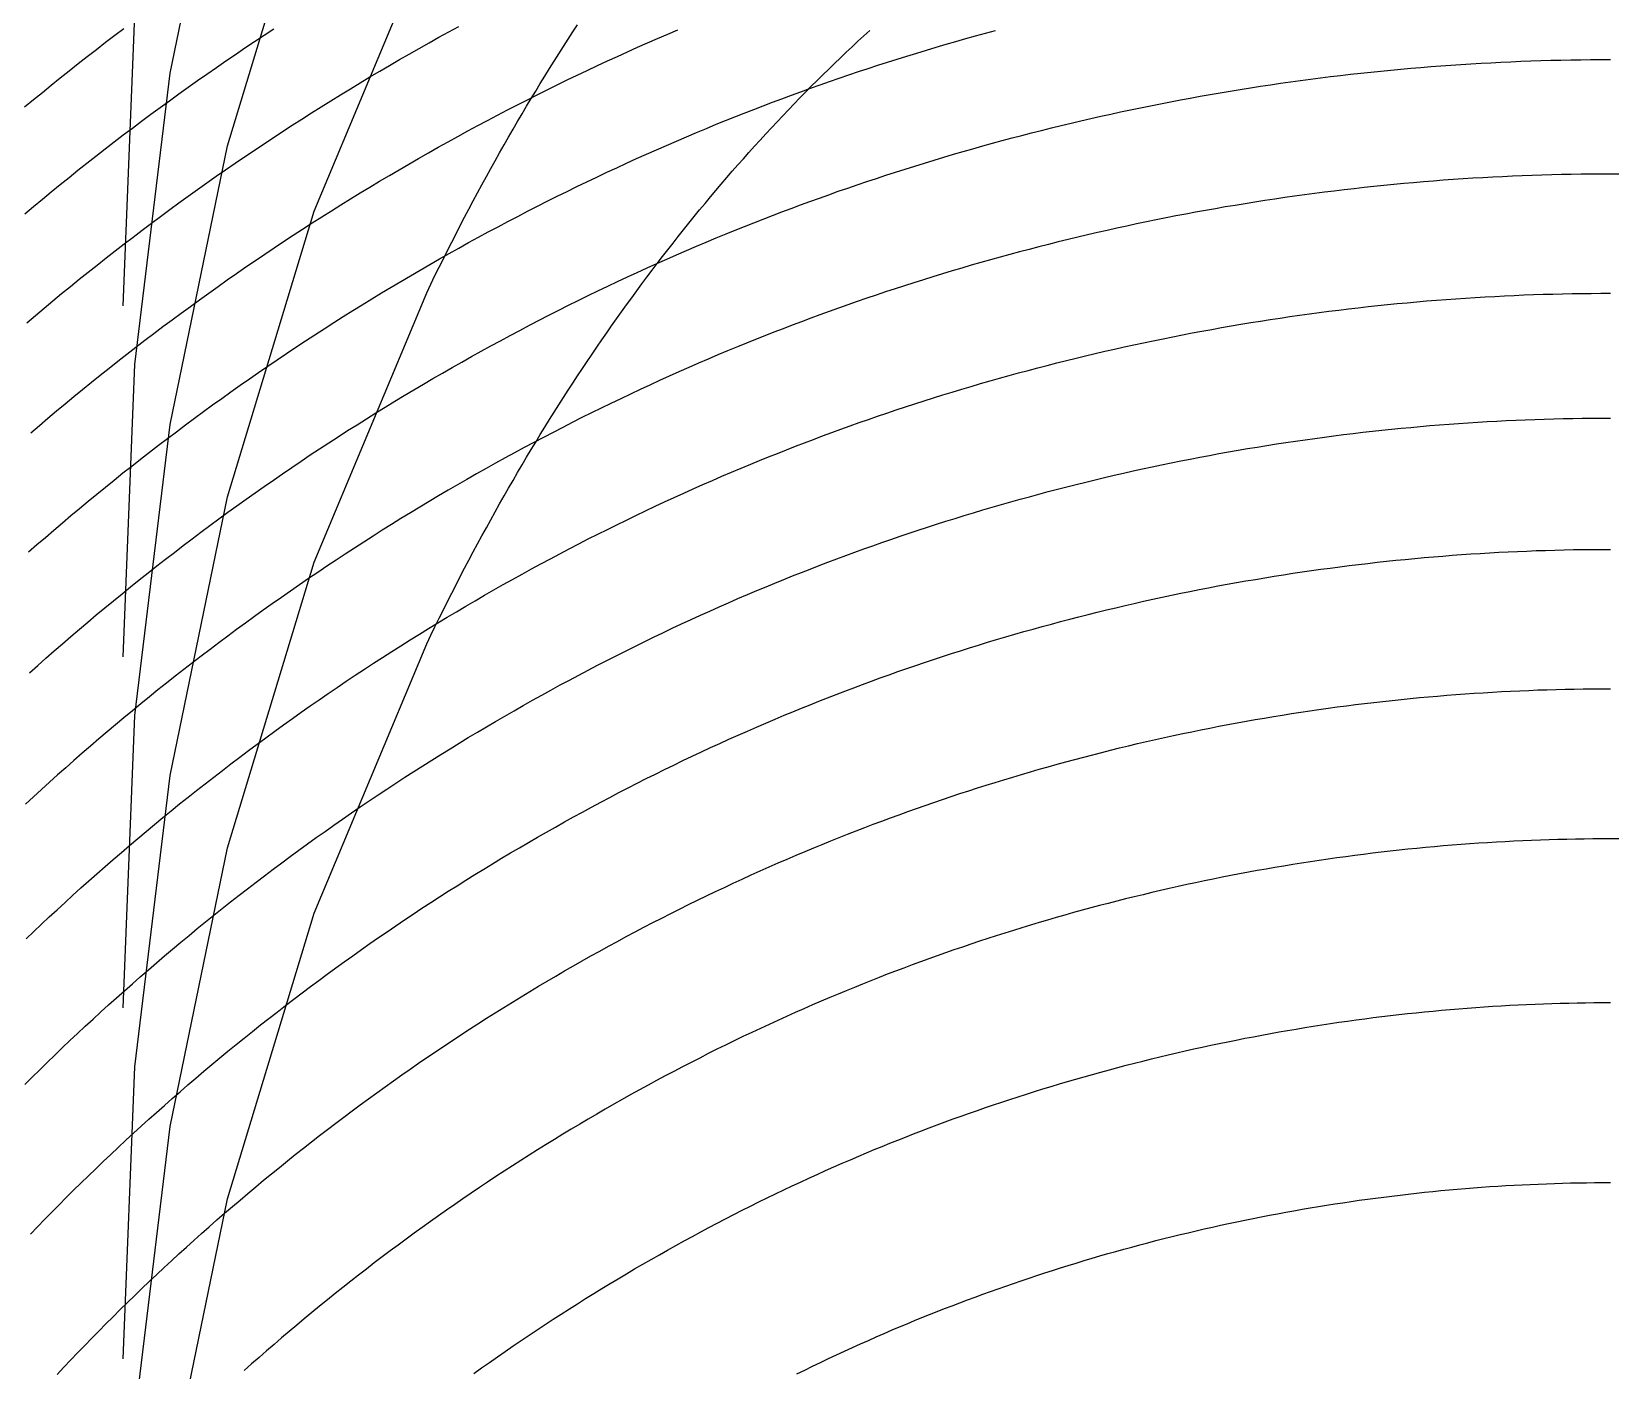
# Model space of a CAD drawing. Extents: x -772 to 772, y -315 to 2086.
# Drawn here: x -477.7 to 0, y 872.5 to 1277.5 of the extents above; entities that cross this region are included whole.
import ezdxf

# ---------------------------------------------------------------- set-up
doc = ezdxf.new("R2010")
doc.units = 0

msp = doc.modelspace()

# ---------------------------------------------------------------- linework, layer by layer
at = {"layer": 'LAY0', "color": 2}
for points in [[(-450, 1088.35), (-446.442, 1176.77), (-435.767, 1264.89), (-418.404, 1349.16)], [(-450, 982.154), (-446.442, 1070.57), (-435.767, 1158.68), (-418.404, 1242.96), (-392.166, 1329.4)], [(-450, 875.954), (-446.442, 964.372), (-435.767, 1052.48), (-418.404, 1136.76), (-392.166, 1223.2), (-358.157, 1304.72)], [(-450, 1194.55), (-446.438, 1282.54)], [(-479.817, 1254.7), (-477.143, 1256.92), (-474.457, 1259.12), (-471.759, 1261.32), (-469.05, 1263.5), (-466.328, 1265.68), (-463.595, 1267.84), (-460.85, 1269.99), (-458.095, 1272.13), (-455.328, 1274.26), (-452.55, 1276.38), (-449.761, 1278.48)], [(-404.437, 1278.2), (-407.351, 1276.3), (-410.257, 1274.38), (-413.154, 1272.44), (-416.043, 1270.49), (-418.923, 1268.53), (-421.795, 1266.56), (-424.657, 1264.57), (-427.51, 1262.57), (-430.353, 1260.56), (-433.187, 1258.53), (-436.011, 1256.5), (-438.826, 1254.45), (-441.63, 1252.38), (-444.424, 1250.31), (-447.207, 1248.22), (-449.98, 1246.13), (-452.742, 1244.02), (-455.493, 1241.9), (-458.233, 1239.76), (-460.962, 1237.62), (-463.68, 1235.46), (-466.386, 1233.3), (-469.08, 1231.12), (-471.763, 1228.93), (-474.433, 1226.74), (-477.092, 1224.53), (-479.738, 1222.31)], [(-479.167, 1189.44), (-476.551, 1191.65), (-473.923, 1193.86), (-471.282, 1196.06), (-468.629, 1198.25), (-465.965, 1200.43), (-463.288, 1202.59), (-460.6, 1204.75), (-457.901, 1206.89), (-455.19, 1209.03), (-452.468, 1211.15), (-449.734, 1213.26), (-446.99, 1215.36), (-444.236, 1217.45), (-441.471, 1219.53), (-438.695, 1221.6), (-435.909, 1223.65), (-433.113, 1225.69), (-430.307, 1227.72), (-427.492, 1229.74), (-424.667, 1231.74), (-421.832, 1233.73), (-418.988, 1235.71), (-416.136, 1237.67), (-413.274, 1239.63), (-410.404, 1241.57), (-407.525, 1243.49), (-404.638, 1245.41), (-401.742, 1247.31), (-398.839, 1249.19), (-395.928, 1251.06), (-393.009, 1252.92), (-390.083, 1254.77), (-387.149, 1256.6), (-384.209, 1258.41), (-381.261, 1260.21), (-378.307, 1262), (-375.346, 1263.77), (-372.379, 1265.53), (-369.406, 1267.28), (-366.427, 1269.01), (-363.442, 1270.72), (-360.452, 1272.42), (-357.456, 1274.1), (-354.454, 1275.77), (-351.448, 1277.43), (-348.437, 1279.07)], [(-478.607, 1120.08), (-476.072, 1122.3), (-473.525, 1124.51), (-470.965, 1126.72), (-468.393, 1128.91), (-465.809, 1131.09), (-463.213, 1133.27), (-460.605, 1135.43), (-457.986, 1137.58), (-455.355, 1139.72), (-452.713, 1141.85), (-450.06, 1143.98), (-447.396, 1146.08), (-444.72, 1148.18), (-442.034, 1150.27), (-439.338, 1152.35), (-436.631, 1154.41), (-433.913, 1156.46), (-431.186, 1158.5), (-428.448, 1160.53), (-425.701, 1162.55), (-422.944, 1164.55), (-420.178, 1166.55), (-417.402, 1168.53), (-414.617, 1170.5), (-411.823, 1172.45), (-409.02, 1174.39), (-406.208, 1176.32), (-403.388, 1178.24), (-400.56, 1180.14), (-397.723, 1182.03), (-394.879, 1183.91), (-392.026, 1185.77), (-389.166, 1187.62), (-386.299, 1189.46), (-383.424, 1191.28), (-380.542, 1193.09), (-377.653, 1194.88), (-374.757, 1196.66), (-371.855, 1198.43), (-368.946, 1200.18), (-366.031, 1201.92), (-363.11, 1203.64), (-360.183, 1205.35), (-357.25, 1207.04), (-354.311, 1208.72), (-351.368, 1210.38), (-348.419, 1212.03), (-345.465, 1213.67), (-342.506, 1215.29), (-339.543, 1216.89), (-336.575, 1218.48), (-333.603, 1220.05), (-330.627, 1221.61), (-327.647, 1223.15), (-324.663, 1224.68), (-321.676, 1226.19), (-318.685, 1227.69), (-315.691, 1229.17), (-312.695, 1230.63), (-309.695, 1232.08), (-306.693, 1233.51), (-303.688, 1234.93), (-300.681, 1236.33), (-297.672, 1237.72), (-294.661, 1239.09), (-291.649, 1240.44), (-288.635, 1241.77), (-285.619, 1243.09), (-282.602, 1244.4), (-279.585, 1245.69), (-276.566, 1246.96), (-273.547, 1248.21), (-270.528, 1249.45), (-267.712, 1250.59), (-264.889, 1251.72), (-262.057, 1252.84), (-259.219, 1253.95), (-256.372, 1255.04), (-253.518, 1256.13), (-250.657, 1257.2), (-247.788, 1258.26), (-244.913, 1259.32), (-242.03, 1260.35), (-239.141, 1261.38), (-236.245, 1262.4), (-233.342, 1263.4), (-230.432, 1264.4), (-227.516, 1265.38), (-224.594, 1266.35), (-221.666, 1267.31), (-218.732, 1268.25), (-215.791, 1269.19), (-212.845, 1270.11), (-209.894, 1271.02), (-206.936, 1271.91), (-203.974, 1272.8), (-201.006, 1273.67), (-198.032, 1274.53), (-195.054, 1275.38), (-192.071, 1276.22), (-189.083, 1277.04), (-186.09, 1277.85)], [(-477.941, 1156.11), (-475.357, 1158.33), (-472.761, 1160.54), (-470.153, 1162.73), (-467.533, 1164.92), (-464.901, 1167.1), (-462.257, 1169.26), (-459.602, 1171.42), (-456.936, 1173.56), (-454.258, 1175.7), (-451.569, 1177.82), (-448.869, 1179.93), (-446.158, 1182.03), (-443.436, 1184.12), (-440.704, 1186.19), (-437.962, 1188.26), (-435.209, 1190.31), (-432.446, 1192.35), (-429.674, 1194.38), (-426.891, 1196.4), (-424.099, 1198.41), (-421.298, 1200.4), (-418.487, 1202.38), (-415.668, 1204.34), (-412.839, 1206.3), (-410.002, 1208.24), (-407.156, 1210.17), (-404.301, 1212.08), (-401.438, 1213.98), (-398.568, 1215.87), (-395.689, 1217.75), (-392.803, 1219.61), (-389.909, 1221.45), (-387.007, 1223.29), (-384.099, 1225.11), (-381.183, 1226.91), (-378.261, 1228.7), (-375.332, 1230.48), (-372.396, 1232.24), (-369.454, 1233.99), (-366.506, 1235.72), (-363.552, 1237.44), (-360.592, 1239.14), (-357.626, 1240.83), (-354.655, 1242.51), (-351.679, 1244.17), (-348.698, 1245.81), (-345.712, 1247.44), (-342.721, 1249.05), (-339.726, 1250.65), (-336.726, 1252.24), (-333.722, 1253.8), (-330.714, 1255.36), (-327.703, 1256.89), (-324.687, 1258.41), (-321.669, 1259.92), (-318.647, 1261.41), (-315.622, 1262.88), (-312.594, 1264.34), (-309.564, 1265.78), (-306.531, 1267.21), (-303.495, 1268.62), (-300.458, 1270.01), (-297.419, 1271.39), (-294.378, 1272.75), (-291.335, 1274.09), (-288.291, 1275.42), (-285.245, 1276.73), (-282.199, 1278.03)], [(-446.442, 858.173), (-435.767, 946.285), (-418.404, 1030.56), (-392.166, 1117), (-358.157, 1198.52), (-356.909, 1201.1), (-355.654, 1203.67), (-354.393, 1206.23), (-353.125, 1208.77), (-351.851, 1211.31), (-350.57, 1213.84), (-349.284, 1216.35), (-347.991, 1218.85), (-346.693, 1221.34), (-345.388, 1223.82), (-344.078, 1226.29), (-342.762, 1228.75), (-341.44, 1231.19), (-340.113, 1233.62), (-338.78, 1236.04), (-337.442, 1238.45), (-336.099, 1240.84), (-334.75, 1243.22), (-333.396, 1245.59), (-332.038, 1247.95), (-330.674, 1250.29), (-329.305, 1252.62), (-327.932, 1254.93), (-326.554, 1257.24), (-325.172, 1259.53), (-323.785, 1261.8), (-322.394, 1264.06), (-320.999, 1266.31), (-319.599, 1268.55), (-318.195, 1270.77), (-316.785, 1272.98), (-315.366, 1275.18), (-313.938, 1277.38), (-312.501, 1279.57)], [(-435.767, 840.084), (-418.404, 924.359), (-392.167, 1010.8), (-358.157, 1092.32), (-356.909, 1094.9), (-355.654, 1097.47), (-354.393, 1100.03), (-353.125, 1102.57), (-351.851, 1105.11), (-350.57, 1107.64), (-349.284, 1110.15), (-347.991, 1112.65), (-346.693, 1115.14), (-345.388, 1117.62), (-344.078, 1120.09), (-342.762, 1122.55), (-341.44, 1124.99), (-340.113, 1127.42), (-338.78, 1129.84), (-337.442, 1132.25), (-336.098, 1134.64), (-334.75, 1137.02), (-333.396, 1139.39), (-332.038, 1141.75), (-330.674, 1144.09), (-329.305, 1146.42), (-327.932, 1148.73), (-326.554, 1151.04), (-325.172, 1153.33), (-323.785, 1155.6), (-322.394, 1157.86), (-320.998, 1160.11), (-319.599, 1162.35), (-318.195, 1164.57), (-316.785, 1166.78), (-315.366, 1168.98), (-313.938, 1171.18), (-312.501, 1173.37), (-311.056, 1175.55), (-309.602, 1177.73), (-308.139, 1179.9), (-306.668, 1182.06), (-305.189, 1184.22), (-303.701, 1186.36), (-302.205, 1188.5), (-300.701, 1190.63), (-299.189, 1192.76), (-297.668, 1194.87), (-296.14, 1196.98), (-294.603, 1199.08), (-293.059, 1201.17), (-291.507, 1203.25), (-289.948, 1205.32), (-288.381, 1207.38), (-286.806, 1209.44), (-285.224, 1211.48), (-283.635, 1213.52), (-282.038, 1215.54), (-280.434, 1217.56), (-278.823, 1219.57), (-277.206, 1221.56), (-275.581, 1223.55), (-273.949, 1225.52), (-272.311, 1227.49), (-270.666, 1229.44), (-269.015, 1231.39), (-267.357, 1233.32), (-265.693, 1235.24), (-264.023, 1237.16), (-262.346, 1239.06), (-260.664, 1240.95), (-258.975, 1242.82), (-257.281, 1244.69), (-255.581, 1246.55), (-253.875, 1248.39), (-252.164, 1250.22), (-250.447, 1252.04), (-248.725, 1253.85), (-246.998, 1255.64), (-245.266, 1257.42), (-243.529, 1259.2), (-241.786, 1260.95), (-240.039, 1262.7), (-238.288, 1264.43), (-236.531, 1266.15), (-234.77, 1267.86), (-233.005, 1269.55), (-231.236, 1271.23), (-229.462, 1272.9), (-227.684, 1274.56), (-225.903, 1276.2), (-224.117, 1277.82)], [(-478.334, 1083.49), (-475.85, 1085.72), (-473.354, 1087.93), (-470.845, 1090.14), (-468.324, 1092.34), (-465.791, 1094.53), (-463.247, 1096.71), (-460.69, 1098.87), (-458.122, 1101.03), (-455.543, 1103.18), (-452.952, 1105.32), (-450.35, 1107.44), (-447.737, 1109.56), (-445.113, 1111.66), (-442.479, 1113.76), (-439.833, 1115.84), (-437.177, 1117.91), (-434.511, 1119.97), (-431.835, 1122.02), (-429.148, 1124.05), (-426.452, 1126.08), (-423.746, 1128.09), (-421.03, 1130.09), (-418.304, 1132.08), (-415.57, 1134.06), (-412.826, 1136.02), (-410.073, 1137.98), (-407.312, 1139.92), (-404.541, 1141.84), (-401.763, 1143.76), (-398.975, 1145.66), (-396.18, 1147.54), (-393.376, 1149.42), (-390.565, 1151.28), (-387.746, 1153.13), (-384.919, 1154.96), (-382.085, 1156.78), (-379.244, 1158.59), (-376.395, 1160.38), (-373.54, 1162.16), (-370.678, 1163.93), (-367.809, 1165.68), (-364.934, 1167.42), (-362.053, 1169.14), (-359.166, 1170.85), (-356.273, 1172.54), (-353.374, 1174.22), (-350.469, 1175.89), (-347.559, 1177.54), (-344.644, 1179.18), (-341.724, 1180.8), (-338.799, 1182.4), (-335.869, 1183.99), (-332.935, 1185.57), (-329.996, 1187.13), (-327.054, 1188.68), (-324.107, 1190.21), (-321.156, 1191.72), (-318.202, 1193.22), (-315.244, 1194.71), (-312.283, 1196.18), (-309.319, 1197.63), (-306.352, 1199.07), (-303.382, 1200.49), (-300.41, 1201.9), (-297.435, 1203.29), (-294.458, 1204.66), (-291.478, 1206.02), (-288.497, 1207.36), (-285.514, 1208.69), (-282.53, 1210), (-279.544, 1211.3), (-276.557, 1212.58), (-273.569, 1213.84), (-270.579, 1215.08), (-267.59, 1216.32), (-264.799, 1217.45), (-262.001, 1218.57), (-259.196, 1219.68), (-256.383, 1220.78), (-253.563, 1221.87), (-250.736, 1222.95), (-247.902, 1224.02), (-245.061, 1225.08), (-242.214, 1226.12), (-239.36, 1227.15), (-236.499, 1228.17), (-233.632, 1229.18), (-230.758, 1230.18), (-227.879, 1231.17), (-224.993, 1232.14), (-222.101, 1233.11), (-219.204, 1234.06), (-216.301, 1235), (-213.392, 1235.92), (-210.477, 1236.84), (-207.557, 1237.74), (-204.632, 1238.63), (-201.702, 1239.51), (-198.766, 1240.38), (-195.826, 1241.23), (-192.881, 1242.07), (-189.931, 1242.9), (-186.977, 1243.72), (-184.018, 1244.53), (-181.054, 1245.32), (-178.087, 1246.1), (-175.115, 1246.87), (-172.14, 1247.62), (-169.16, 1248.36), (-166.177, 1249.09), (-163.19, 1249.81), (-160.2, 1250.51), (-157.206, 1251.2), (-154.209, 1251.88), (-151.209, 1252.55), (-148.206, 1253.2), (-145.2, 1253.84), (-142.192, 1254.47), (-139.18, 1255.08), (-136.167, 1255.68), (-133.15, 1256.27), (-130.132, 1256.84), (-127.111, 1257.4), (-124.089, 1257.95), (-121.064, 1258.49), (-118.038, 1259.01), (-115.011, 1259.52), (-111.981, 1260.01), (-108.951, 1260.5), (-105.919, 1260.97), (-102.886, 1261.42), (-99.8518, 1261.87), (-96.8169, 1262.3), (-93.7814, 1262.71), (-90.7452, 1263.12), (-87.7085, 1263.51), (-84.6715, 1263.88), (-81.6343, 1264.25), (-78.5969, 1264.6), (-75.5596, 1264.93), (-72.5224, 1265.26), (-69.4856, 1265.57), (-66.4491, 1265.86), (-63.4131, 1266.15), (-60.3778, 1266.42), (-57.3433, 1266.68), (-54.3097, 1266.92), (-51.2771, 1267.15), (-48.2457, 1267.37), (-45.2156, 1267.57), (-42.1868, 1267.76), (-39.1596, 1267.94), (-36.134, 1268.1), (-33.1102, 1268.26), (-30.0883, 1268.39), (-27.0684, 1268.52), (-24.0507, 1268.63), (-21.0352, 1268.73), (-18.022, 1268.81), (-15.0114, 1268.88), (-12.0034, 1268.94), (-8.9982, 1268.99), (-5.9958, 1269.02), (-2.9963, 1269.04), (0, 1269.05)], [(2.9522, 1234.39), (0, 1234.4), (-2.9522, 1234.39), (-5.9079, 1234.37), (-8.867, 1234.34), (-11.8293, 1234.29), (-14.7947, 1234.24), (-17.763, 1234.16), (-20.7342, 1234.08), (-23.7081, 1233.98), (-26.6846, 1233.87), (-29.6635, 1233.75), (-32.6448, 1233.61), (-35.6283, 1233.46), (-38.6138, 1233.3), (-41.6013, 1233.12), (-44.5906, 1232.93), (-47.5815, 1232.73), (-50.574, 1232.52), (-53.5679, 1232.29), (-56.5631, 1232.05), (-59.5594, 1231.79), (-62.5567, 1231.52), (-65.5549, 1231.24), (-68.5539, 1230.95), (-71.5534, 1230.64), (-74.5535, 1230.32), (-77.5538, 1229.98), (-80.5544, 1229.63), (-83.555, 1229.27), (-86.5555, 1228.9), (-89.5559, 1228.51), (-92.5559, 1228.11), (-95.5554, 1227.7), (-98.5543, 1227.27), (-101.553, 1226.83), (-104.55, 1226.38), (-107.546, 1225.91), (-110.541, 1225.43), (-113.535, 1224.94), (-116.527, 1224.44), (-119.518, 1223.92), (-122.507, 1223.39), (-125.495, 1222.84), (-128.48, 1222.29), (-131.463, 1221.72), (-134.444, 1221.13), (-137.423, 1220.54), (-140.399, 1219.93), (-143.373, 1219.31), (-146.343, 1218.67), (-149.311, 1218.02), (-152.276, 1217.36), (-155.237, 1216.69), (-158.196, 1216.01), (-161.151, 1215.31), (-164.102, 1214.6), (-167.049, 1213.87), (-169.993, 1213.14), (-172.933, 1212.39), (-175.868, 1211.63), (-178.8, 1210.85), (-181.727, 1210.07), (-184.649, 1209.27), (-187.567, 1208.46), (-190.481, 1207.64), (-193.389, 1206.8), (-196.292, 1205.96), (-199.191, 1205.1), (-202.084, 1204.23), (-204.971, 1203.34), (-207.853, 1202.45), (-210.73, 1201.54), (-213.601, 1200.62), (-216.465, 1199.69), (-219.324, 1198.75), (-222.177, 1197.8), (-225.024, 1196.83), (-227.864, 1195.85), (-230.698, 1194.87), (-233.525, 1193.87), (-236.345, 1192.86), (-239.159, 1191.83), (-241.966, 1190.8), (-244.765, 1189.75), (-247.558, 1188.7), (-250.343, 1187.63), (-253.121, 1186.55), (-255.891, 1185.46), (-258.654, 1184.36), (-261.409, 1183.25), (-264.156, 1182.13), (-267.104, 1180.91), (-270.051, 1179.68), (-272.998, 1178.43), (-275.944, 1177.16), (-278.889, 1175.88), (-281.833, 1174.58), (-284.776, 1173.26), (-287.717, 1171.93), (-290.657, 1170.59), (-293.595, 1169.22), (-296.531, 1167.85), (-299.465, 1166.45), (-302.397, 1165.04), (-305.326, 1163.62), (-308.252, 1162.17), (-311.176, 1160.72), (-314.096, 1159.25), (-317.013, 1157.76), (-319.927, 1156.26), (-322.837, 1154.74), (-325.744, 1153.2), (-328.646, 1151.66), (-331.545, 1150.09), (-334.439, 1148.51), (-337.329, 1146.92), (-340.214, 1145.31), (-343.094, 1143.69), (-345.969, 1142.05), (-348.838, 1140.4), (-351.703, 1138.73), (-354.562, 1137.05), (-357.415, 1135.35), (-360.262, 1133.64), (-363.103, 1131.92), (-365.938, 1130.18), (-368.767, 1128.43), (-371.588, 1126.66), (-374.403, 1124.88), (-377.211, 1123.09), (-380.012, 1121.28), (-382.806, 1119.46), (-385.592, 1117.63), (-388.37, 1115.78), (-391.14, 1113.92), (-393.903, 1112.05), (-396.657, 1110.16), (-399.403, 1108.27), (-402.141, 1106.35), (-404.87, 1104.43), (-407.59, 1102.49), (-410.301, 1100.55), (-413.003, 1098.58), (-415.695, 1096.61), (-418.378, 1094.63), (-421.052, 1092.63), (-423.715, 1090.62), (-426.369, 1088.6), (-429.013, 1086.57), (-431.646, 1084.53), (-434.269, 1082.47), (-436.882, 1080.41), (-439.483, 1078.33), (-442.074, 1076.25), (-444.654, 1074.15), (-447.223, 1072.04), (-449.781, 1069.92), (-452.327, 1067.8), (-454.861, 1065.66), (-457.384, 1063.51), (-459.895, 1061.35), (-462.394, 1059.18), (-464.881, 1057.01), (-467.356, 1054.82), (-469.819, 1052.63), (-472.268, 1050.42), (-474.706, 1048.21), (-477.13, 1045.99), (-479.542, 1043.75)], [(-479.376, 1003.02), (-477.046, 1005.24), (-474.702, 1007.46), (-472.345, 1009.67), (-469.975, 1011.87), (-467.592, 1014.07), (-465.195, 1016.25), (-462.786, 1018.43), (-460.364, 1020.6), (-457.929, 1022.76), (-455.482, 1024.91), (-453.022, 1027.05), (-450.551, 1029.19), (-448.067, 1031.31), (-445.571, 1033.42), (-443.064, 1035.53), (-440.545, 1037.62), (-438.014, 1039.71), (-435.472, 1041.78), (-432.919, 1043.85), (-430.355, 1045.9), (-427.78, 1047.95), (-425.195, 1049.98), (-422.599, 1052), (-419.992, 1054.01), (-417.376, 1056.02), (-414.749, 1058), (-412.112, 1059.98), (-409.466, 1061.95), (-406.81, 1063.9), (-404.145, 1065.84), (-401.471, 1067.78), (-398.788, 1069.69), (-396.096, 1071.6), (-393.395, 1073.49), (-390.685, 1075.38), (-387.968, 1077.25), (-385.242, 1079.1), (-382.509, 1080.95), (-379.767, 1082.78), (-377.018, 1084.59), (-374.262, 1086.4), (-371.498, 1088.19), (-368.728, 1089.97), (-365.95, 1091.73), (-363.166, 1093.48), (-360.376, 1095.22), (-357.579, 1096.94), (-354.776, 1098.65), (-351.967, 1100.34), (-349.153, 1102.02), (-346.333, 1103.69), (-343.508, 1105.34), (-340.678, 1106.98), (-337.842, 1108.6), (-335.002, 1110.21), (-332.158, 1111.8), (-329.309, 1113.38), (-326.456, 1114.95), (-323.599, 1116.5), (-320.738, 1118.03), (-317.874, 1119.55), (-315.006, 1121.05), (-312.135, 1122.54), (-309.261, 1124.01), (-306.385, 1125.47), (-303.505, 1126.91), (-300.624, 1128.34), (-297.74, 1129.75), (-294.854, 1131.14), (-291.966, 1132.52), (-289.077, 1133.89), (-286.186, 1135.23), (-283.294, 1136.57), (-280.401, 1137.88), (-277.507, 1139.18), (-274.613, 1140.47), (-271.718, 1141.73), (-268.822, 1142.98), (-265.927, 1144.22), (-263.031, 1145.44), (-260.136, 1146.64), (-257.444, 1147.75), (-254.742, 1148.84), (-252.033, 1149.92), (-249.315, 1151), (-246.589, 1152.06), (-243.855, 1153.11), (-241.113, 1154.15), (-238.364, 1155.19), (-235.607, 1156.21), (-232.842, 1157.21), (-230.071, 1158.21), (-227.292, 1159.2), (-224.505, 1160.18), (-221.712, 1161.14), (-218.912, 1162.1), (-216.106, 1163.04), (-213.293, 1163.97), (-210.473, 1164.89), (-207.647, 1165.8), (-204.815, 1166.69), (-201.977, 1167.58), (-199.133, 1168.45), (-196.284, 1169.31), (-193.429, 1170.16), (-190.568, 1171), (-187.702, 1171.83), (-184.831, 1172.64), (-181.955, 1173.44), (-179.074, 1174.23), (-176.188, 1175.01), (-173.297, 1175.78), (-170.402, 1176.53), (-167.503, 1177.27), (-164.6, 1178), (-161.692, 1178.72), (-158.781, 1179.42), (-155.866, 1180.11), (-152.948, 1180.79), (-150.026, 1181.46), (-147.101, 1182.11), (-144.172, 1182.75), (-141.241, 1183.38), (-138.307, 1184), (-135.37, 1184.6), (-132.43, 1185.19), (-129.489, 1185.77), (-126.545, 1186.34), (-123.599, 1186.89), (-120.651, 1187.43), (-117.701, 1187.95), (-114.75, 1188.47), (-111.797, 1188.97), (-108.843, 1189.46), (-105.888, 1189.93), (-102.931, 1190.39), (-99.9742, 1190.84), (-97.0163, 1191.28), (-94.058, 1191.7), (-91.0992, 1192.11), (-88.1402, 1192.51), (-85.1811, 1192.89), (-82.222, 1193.26), (-79.2632, 1193.62), (-76.3047, 1193.97), (-73.3468, 1194.3), (-70.3895, 1194.62), (-67.433, 1194.92), (-64.4775, 1195.21), (-61.5231, 1195.49), (-58.57, 1195.76), (-55.6182, 1196.01), (-52.6681, 1196.25), (-49.7197, 1196.48), (-46.7731, 1196.69), (-43.8285, 1196.89), (-40.8861, 1197.08), (-37.946, 1197.25), (-35.0084, 1197.41), (-32.0733, 1197.56), (-29.141, 1197.7), (-26.2116, 1197.82), (-23.2852, 1197.93), (-20.362, 1198.03), (-17.442, 1198.11), (-14.5256, 1198.18), (-11.6127, 1198.24), (-8.7036, 1198.28), (-5.7983, 1198.32), (-2.8971, 1198.33), (0, 1198.34)], [(-479.724, 959.01), (-477.488, 961.236), (-475.239, 963.456), (-472.976, 965.668), (-470.699, 967.873), (-468.41, 970.07), (-466.107, 972.26), (-463.791, 974.442), (-461.462, 976.616), (-459.12, 978.783), (-456.766, 980.941), (-454.399, 983.09), (-452.02, 985.231), (-449.628, 987.364), (-447.225, 989.487), (-444.809, 991.602), (-442.381, 993.708), (-439.942, 995.804), (-437.491, 997.891), (-435.028, 999.968), (-432.555, 1002.04), (-430.07, 1004.09), (-427.574, 1006.14), (-425.067, 1008.18), (-422.549, 1010.21), (-420.021, 1012.22), (-417.482, 1014.23), (-414.934, 1016.22), (-412.375, 1018.21), (-409.806, 1020.18), (-407.227, 1022.14), (-404.639, 1024.09), (-402.041, 1026.03), (-399.434, 1027.96), (-396.818, 1029.88), (-394.192, 1031.78), (-391.558, 1033.68), (-388.916, 1035.56), (-386.265, 1037.43), (-383.605, 1039.28), (-380.938, 1041.12), (-378.262, 1042.96), (-375.579, 1044.77), (-372.888, 1046.58), (-370.19, 1048.37), (-367.484, 1050.15), (-364.772, 1051.92), (-362.052, 1053.67), (-359.326, 1055.41), (-356.594, 1057.14), (-353.855, 1058.85), (-351.11, 1060.55), (-348.358, 1062.24), (-345.602, 1063.91), (-342.839, 1065.56), (-340.071, 1067.21), (-337.298, 1068.84), (-334.52, 1070.45), (-331.737, 1072.05), (-328.949, 1073.64), (-326.157, 1075.21), (-323.36, 1076.77), (-320.56, 1078.31), (-317.755, 1079.84), (-314.947, 1081.35), (-312.135, 1082.85), (-309.32, 1084.33), (-306.501, 1085.8), (-303.68, 1087.25), (-300.855, 1088.69), (-298.029, 1090.11), (-295.199, 1091.52), (-292.368, 1092.91), (-289.534, 1094.29), (-286.699, 1095.65), (-283.862, 1096.99), (-281.023, 1098.32), (-278.183, 1099.64), (-275.342, 1100.94), (-272.5, 1102.22), (-269.658, 1103.48), (-266.815, 1104.74), (-263.971, 1105.97), (-261.127, 1107.19), (-258.283, 1108.39), (-255.439, 1109.58), (-252.792, 1110.67), (-250.137, 1111.75), (-247.474, 1112.82), (-244.803, 1113.88), (-242.124, 1114.93), (-239.437, 1115.97), (-236.743, 1117), (-234.041, 1118.02), (-231.332, 1119.02), (-228.616, 1120.02), (-225.893, 1121.01), (-223.163, 1121.98), (-220.426, 1122.94), (-217.682, 1123.9), (-214.932, 1124.84), (-212.176, 1125.77), (-209.413, 1126.69), (-206.643, 1127.59), (-203.868, 1128.49), (-201.087, 1129.37), (-198.3, 1130.25), (-195.507, 1131.11), (-192.709, 1131.96), (-189.906, 1132.8), (-187.097, 1133.63), (-184.283, 1134.44), (-181.464, 1135.24), (-178.64, 1136.03), (-175.811, 1136.81), (-172.978, 1137.58), (-170.141, 1138.34), (-167.299, 1139.08), (-164.453, 1139.81), (-161.603, 1140.53), (-158.749, 1141.24), (-155.891, 1141.93), (-153.03, 1142.61), (-150.165, 1143.28), (-147.297, 1143.94), (-144.425, 1144.59), (-141.551, 1145.22), (-138.674, 1145.84), (-135.794, 1146.45), (-132.911, 1147.04), (-130.026, 1147.63), (-127.139, 1148.2), (-124.249, 1148.75), (-121.358, 1149.3), (-118.464, 1149.83), (-115.569, 1150.35), (-112.673, 1150.86), (-109.774, 1151.35), (-106.875, 1151.83), (-103.974, 1152.3), (-101.072, 1152.76), (-98.1699, 1153.2), (-95.2667, 1153.63), (-92.3628, 1154.05), (-89.4586, 1154.45), (-86.5541, 1154.84), (-83.6494, 1155.22), (-80.7447, 1155.59), (-77.8402, 1155.94), (-74.936, 1156.28), (-72.0323, 1156.61), (-69.1291, 1156.92), (-66.2267, 1157.22), (-63.3252, 1157.51), (-60.4246, 1157.78), (-57.5253, 1158.05), (-54.6272, 1158.3), (-51.7306, 1158.53), (-48.8356, 1158.76), (-45.9424, 1158.97), (-43.051, 1159.16), (-40.1616, 1159.35), (-37.2744, 1159.52), (-34.3895, 1159.68), (-31.507, 1159.83), (-28.6271, 1159.96), (-25.7499, 1160.08), (-22.8756, 1160.19), (-20.0042, 1160.28), (-17.136, 1160.37), (-14.2711, 1160.44), (-11.4095, 1160.49), (-8.5515, 1160.54), (-5.6972, 1160.57), (-2.8466, 1160.59), (0, 1160.59)], [(-478.06, 913.73), (-475.915, 915.957), (-473.756, 918.178), (-471.585, 920.391), (-469.4, 922.597), (-467.203, 924.796), (-464.993, 926.987), (-462.77, 929.171), (-460.535, 931.347), (-458.287, 933.516), (-456.027, 935.676), (-453.755, 937.828), (-451.471, 939.972), (-449.175, 942.108), (-446.867, 944.235), (-444.547, 946.353), (-442.215, 948.463), (-439.872, 950.563), (-437.518, 952.655), (-435.152, 954.737), (-432.775, 956.81), (-430.387, 958.873), (-427.988, 960.927), (-425.579, 962.971), (-423.158, 965.005), (-420.728, 967.029), (-418.286, 969.043), (-415.835, 971.047), (-413.373, 973.04), (-410.901, 975.023), (-408.42, 976.995), (-405.928, 978.956), (-403.428, 980.906), (-400.917, 982.845), (-398.397, 984.773), (-395.869, 986.69), (-393.331, 988.596), (-390.784, 990.49), (-388.228, 992.372), (-385.664, 994.242), (-383.092, 996.101), (-380.511, 997.947), (-377.922, 999.782), (-375.325, 1001.6), (-372.72, 1003.41), (-370.107, 1005.21), (-367.487, 1007), (-364.86, 1008.77), (-362.225, 1010.53), (-359.583, 1012.28), (-356.934, 1014.01), (-354.279, 1015.73), (-351.617, 1017.44), (-348.948, 1019.13), (-346.274, 1020.82), (-343.593, 1022.48), (-340.906, 1024.14), (-338.213, 1025.78), (-335.515, 1027.41), (-332.811, 1029.02), (-330.102, 1030.62), (-327.388, 1032.2), (-324.669, 1033.78), (-321.945, 1035.33), (-319.216, 1036.88), (-316.483, 1038.41), (-313.745, 1039.92), (-311.004, 1041.42), (-308.258, 1042.91), (-305.509, 1044.38), (-302.756, 1045.84), (-299.999, 1047.28), (-297.239, 1048.71), (-294.476, 1050.12), (-291.71, 1051.52), (-288.941, 1052.9), (-286.169, 1054.27), (-283.395, 1055.63), (-280.619, 1056.96), (-277.84, 1058.29), (-275.06, 1059.6), (-272.277, 1060.89), (-269.493, 1062.17), (-266.708, 1063.43), (-263.921, 1064.68), (-261.133, 1065.91), (-258.344, 1067.13), (-255.554, 1068.33), (-252.763, 1069.52), (-249.972, 1070.69), (-247.368, 1071.76), (-244.757, 1072.83), (-242.139, 1073.89), (-239.513, 1074.94), (-236.881, 1075.97), (-234.242, 1077), (-231.597, 1078.01), (-228.945, 1079.02), (-226.286, 1080.01), (-223.622, 1080.99), (-220.95, 1081.97), (-218.273, 1082.93), (-215.59, 1083.88), (-212.901, 1084.82), (-210.206, 1085.74), (-207.505, 1086.66), (-204.799, 1087.56), (-202.087, 1088.46), (-199.37, 1089.34), (-196.648, 1090.21), (-193.92, 1091.07), (-191.187, 1091.92), (-188.45, 1092.76), (-185.707, 1093.58), (-182.96, 1094.39), (-180.209, 1095.2), (-177.452, 1095.98), (-174.692, 1096.76), (-171.927, 1097.53), (-169.158, 1098.28), (-166.385, 1099.03), (-163.608, 1099.76), (-160.828, 1100.47), (-158.044, 1101.18), (-155.256, 1101.88), (-152.464, 1102.56), (-149.67, 1103.23), (-146.872, 1103.89), (-144.071, 1104.53), (-141.267, 1105.17), (-138.461, 1105.79), (-135.652, 1106.4), (-132.84, 1106.99), (-130.025, 1107.58), (-127.208, 1108.15), (-124.39, 1108.71), (-121.568, 1109.26), (-118.745, 1109.79), (-115.92, 1110.31), (-113.094, 1110.82), (-110.266, 1111.32), (-107.436, 1111.8), (-104.605, 1112.28), (-101.772, 1112.74), (-98.9387, 1113.18), (-96.1042, 1113.62), (-93.2688, 1114.04), (-90.4326, 1114.45), (-87.5958, 1114.85), (-84.7585, 1115.23), (-81.9208, 1115.6), (-79.0828, 1115.96), (-76.2447, 1116.31), (-73.4065, 1116.64), (-70.5684, 1116.96), (-67.7306, 1117.27), (-64.8931, 1117.57), (-62.056, 1117.85), (-59.2195, 1118.12), (-56.3838, 1118.38), (-53.5488, 1118.62), (-50.7148, 1118.85), (-47.8819, 1119.07), (-45.0502, 1119.28), (-42.2197, 1119.47), (-39.3907, 1119.66), (-36.5632, 1119.82), (-33.7374, 1119.98), (-30.9134, 1120.12), (-28.0912, 1120.26), (-25.2711, 1120.37), (-22.4531, 1120.48), (-19.6374, 1120.57), (-16.824, 1120.66), (-14.0131, 1120.72), (-11.2049, 1120.78), (-8.3993, 1120.82), (-5.5965, 1120.85), (-2.7967, 1120.87), (0, 1120.88)], [(-470.019, 871.28), (-467.947, 873.483), (-465.859, 875.682), (-463.758, 877.875), (-461.645, 880.06), (-459.52, 882.238), (-457.383, 884.409), (-455.234, 886.571), (-453.073, 888.726), (-450.9, 890.873), (-448.716, 893.012), (-446.52, 895.143), (-444.313, 897.265), (-442.094, 899.379), (-439.864, 901.485), (-437.623, 903.582), (-435.37, 905.67), (-433.107, 907.749), (-430.833, 909.819), (-428.548, 911.88), (-426.252, 913.931), (-423.945, 915.974), (-421.629, 918.006), (-419.301, 920.029), (-416.964, 922.043), (-414.616, 924.046), (-412.259, 926.039), (-409.891, 928.023), (-407.514, 929.996), (-405.126, 931.959), (-402.73, 933.911), (-400.324, 935.853), (-397.908, 937.784), (-395.483, 939.704), (-393.05, 941.613), (-390.607, 943.512), (-388.155, 945.399), (-385.695, 947.275), (-383.226, 949.14), (-380.748, 950.993), (-378.262, 952.835), (-375.768, 954.665), (-373.266, 956.484), (-370.756, 958.29), (-368.238, 960.085), (-365.712, 961.868), (-363.179, 963.638), (-360.638, 965.397), (-358.09, 967.143), (-355.535, 968.877), (-352.972, 970.598), (-350.403, 972.307), (-347.827, 974.003), (-345.245, 975.686), (-342.655, 977.356), (-340.06, 979.014), (-337.458, 980.659), (-334.851, 982.29), (-332.237, 983.909), (-329.618, 985.514), (-326.992, 987.106), (-324.362, 988.684), (-321.726, 990.249), (-319.085, 991.801), (-316.438, 993.339), (-313.787, 994.863), (-311.131, 996.374), (-308.471, 997.871), (-305.805, 999.354), (-303.136, 1000.82), (-300.462, 1002.28), (-297.784, 1003.72), (-295.103, 1005.15), (-292.417, 1006.56), (-289.728, 1007.96), (-287.035, 1009.34), (-284.339, 1010.71), (-281.64, 1012.07), (-278.938, 1013.41), (-276.233, 1014.74), (-273.525, 1016.05), (-270.814, 1017.35), (-268.101, 1018.63), (-265.386, 1019.9), (-262.669, 1021.15), (-259.949, 1022.39), (-257.228, 1023.62), (-254.505, 1024.83), (-251.78, 1026.02), (-249.054, 1027.2), (-246.326, 1028.37), (-243.597, 1029.52), (-241.048, 1030.58), (-238.492, 1031.63), (-235.93, 1032.67), (-233.362, 1033.7), (-230.788, 1034.72), (-228.208, 1035.73), (-225.623, 1036.73), (-223.031, 1037.71), (-220.434, 1038.69), (-217.831, 1039.66), (-215.223, 1040.61), (-212.61, 1041.55), (-209.991, 1042.49), (-207.367, 1043.41), (-204.737, 1044.32), (-202.103, 1045.22), (-199.464, 1046.11), (-196.82, 1046.98), (-194.171, 1047.85), (-191.518, 1048.7), (-188.86, 1049.54), (-186.197, 1050.38), (-183.531, 1051.2), (-180.859, 1052), (-178.184, 1052.8), (-175.505, 1053.59), (-172.821, 1054.36), (-170.134, 1055.12), (-167.443, 1055.87), (-164.748, 1056.61), (-162.049, 1057.34), (-159.347, 1058.05), (-156.642, 1058.76), (-153.933, 1059.45), (-151.221, 1060.13), (-148.506, 1060.8), (-145.787, 1061.45), (-143.066, 1062.1), (-140.342, 1062.73), (-137.615, 1063.35), (-134.886, 1063.96), (-132.154, 1064.55), (-129.42, 1065.13), (-126.683, 1065.71), (-123.944, 1066.27), (-121.203, 1066.81), (-118.459, 1067.35), (-115.714, 1067.87), (-112.967, 1068.38), (-110.219, 1068.88), (-107.468, 1069.37), (-104.716, 1069.84), (-101.963, 1070.3), (-99.2084, 1070.75), (-96.4525, 1071.19), (-93.6954, 1071.61), (-90.9374, 1072.03), (-88.1783, 1072.43), (-85.4185, 1072.82), (-82.6579, 1073.19), (-79.8967, 1073.55), (-77.135, 1073.91), (-74.3728, 1074.24), (-71.6103, 1074.57), (-68.8476, 1074.88), (-66.0848, 1075.19), (-63.322, 1075.47), (-60.5592, 1075.75), (-57.7966, 1076.02), (-55.0343, 1076.27), (-52.2723, 1076.51), (-49.5109, 1076.73), (-46.75, 1076.95), (-43.9898, 1077.15), (-41.2304, 1077.34), (-38.4719, 1077.52), (-35.7143, 1077.68), (-32.9578, 1077.84), (-30.2025, 1077.98), (-27.4485, 1078.11), (-24.6959, 1078.22), (-21.9447, 1078.33), (-19.1951, 1078.42), (-16.4471, 1078.5), (-13.701, 1078.57), (-10.9567, 1078.62), (-8.2143, 1078.66), (-5.474, 1078.69), (-2.7359, 1078.71), (0, 1078.72)], [(2.6392, 1033.29), (0, 1033.3), (-2.6392, 1033.29), (-5.2814, 1033.27), (-7.9267, 1033.24), (-10.5749, 1033.2), (-13.2258, 1033.15), (-15.8793, 1033.08), (-18.5355, 1033.01), (-21.194, 1032.92), (-23.8548, 1032.82), (-26.5179, 1032.7), (-29.183, 1032.58), (-31.8501, 1032.44), (-34.5191, 1032.29), (-37.1897, 1032.13), (-39.862, 1031.95), (-42.5358, 1031.77), (-45.2109, 1031.57), (-47.8874, 1031.36), (-50.5649, 1031.14), (-53.2435, 1030.9), (-55.923, 1030.66), (-58.6032, 1030.4), (-61.2841, 1030.13), (-63.9656, 1029.85), (-66.6475, 1029.55), (-69.3297, 1029.24), (-72.012, 1028.92), (-74.6944, 1028.59), (-77.3768, 1028.25), (-80.059, 1027.89), (-82.7409, 1027.53), (-85.4223, 1027.15), (-88.1032, 1026.76), (-90.7834, 1026.35), (-93.4629, 1025.94), (-96.1414, 1025.51), (-98.8189, 1025.07), (-101.495, 1024.62), (-104.17, 1024.15), (-106.844, 1023.68), (-109.516, 1023.19), (-112.187, 1022.69), (-114.855, 1022.18), (-117.522, 1021.66), (-120.187, 1021.12), (-122.85, 1020.57), (-125.511, 1020.01), (-128.169, 1019.44), (-130.824, 1018.86), (-133.477, 1018.27), (-136.128, 1017.66), (-138.775, 1017.04), (-141.42, 1016.41), (-144.061, 1015.77), (-146.7, 1015.12), (-149.335, 1014.46), (-151.966, 1013.78), (-154.594, 1013.09), (-157.219, 1012.4), (-159.839, 1011.69), (-162.456, 1010.97), (-165.068, 1010.23), (-167.677, 1009.49), (-170.281, 1008.73), (-172.881, 1007.97), (-175.477, 1007.19), (-178.068, 1006.4), (-180.654, 1005.6), (-183.235, 1004.79), (-185.812, 1003.97), (-188.383, 1003.14), (-190.949, 1002.3), (-193.51, 1001.44), (-196.066, 1000.58), (-198.616, 999.701), (-201.161, 998.815), (-203.7, 997.918), (-206.233, 997.011), (-208.761, 996.093), (-211.282, 995.165), (-213.797, 994.226), (-216.306, 993.277), (-218.809, 992.318), (-221.306, 991.349), (-223.795, 990.369), (-226.279, 989.38), (-228.755, 988.38), (-231.225, 987.371), (-233.688, 986.351), (-236.144, 985.322), (-238.779, 984.204), (-241.414, 983.07), (-244.048, 981.922), (-246.682, 980.759), (-249.314, 979.581), (-251.946, 978.389), (-254.577, 977.182), (-257.206, 975.96), (-259.834, 974.724), (-262.461, 973.473), (-265.086, 972.208), (-267.708, 970.928), (-270.329, 969.634), (-272.948, 968.325), (-275.564, 967.002), (-278.177, 965.665), (-280.788, 964.314), (-283.396, 962.948), (-286.001, 961.569), (-288.602, 960.175), (-291.201, 958.768), (-293.795, 957.346), (-296.386, 955.911), (-298.974, 954.462), (-301.557, 952.999), (-304.136, 951.523), (-306.71, 950.033), (-309.281, 948.53), (-311.846, 947.013), (-314.407, 945.483), (-316.963, 943.939), (-319.513, 942.383), (-322.058, 940.813), (-324.598, 939.231), (-327.132, 937.635), (-329.661, 936.027), (-332.183, 934.406), (-334.7, 932.773), (-337.21, 931.127), (-339.714, 929.468), (-342.211, 927.797), (-344.702, 926.114), (-347.185, 924.419), (-349.662, 922.711), (-352.132, 920.992), (-354.594, 919.261), (-357.049, 917.518), (-359.496, 915.764), (-361.936, 913.998), (-364.367, 912.22), (-366.791, 910.431), (-369.206, 908.631), (-371.613, 906.82), (-374.012, 904.999), (-376.402, 903.166), (-378.783, 901.322), (-381.155, 899.468), (-383.518, 897.603), (-385.873, 895.728), (-388.217, 893.843), (-390.553, 891.948), (-392.879, 890.043), (-395.195, 888.127), (-397.501, 886.202), (-399.798, 884.268), (-402.084, 882.324), (-404.36, 880.37), (-406.626, 878.408), (-408.881, 876.436), (-411.126, 874.455), (-413.36, 872.465)], [(-343.934, 871.533), (-341.558, 873.229), (-339.175, 874.914), (-336.784, 876.588), (-334.387, 878.25), (-331.983, 879.9), (-329.572, 881.539), (-327.155, 883.165), (-324.732, 884.78), (-322.303, 886.382), (-319.868, 887.973), (-317.427, 889.55), (-314.981, 891.116), (-312.53, 892.668), (-310.073, 894.208), (-307.612, 895.735), (-305.146, 897.25), (-302.676, 898.751), (-300.201, 900.239), (-297.723, 901.714), (-295.24, 903.175), (-292.754, 904.623), (-290.264, 906.058), (-287.771, 907.479), (-285.274, 908.886), (-282.775, 910.28), (-280.273, 911.66), (-277.769, 913.025), (-275.262, 914.377), (-272.753, 915.715), (-270.242, 917.039), (-267.729, 918.348), (-265.215, 919.643), (-262.699, 920.924), (-260.182, 922.19), (-257.664, 923.442), (-255.145, 924.68), (-252.626, 925.903), (-250.106, 927.111), (-247.586, 928.304), (-245.066, 929.483), (-242.546, 930.647), (-240.026, 931.796), (-237.507, 932.93), (-234.988, 934.05), (-232.471, 935.154), (-229.954, 936.243), (-227.439, 937.318), (-225.099, 938.304), (-222.75, 939.282), (-220.394, 940.251), (-218.029, 941.21), (-215.657, 942.161), (-213.277, 943.103), (-210.889, 944.035), (-208.493, 944.958), (-206.09, 945.871), (-203.68, 946.775), (-201.262, 947.669), (-198.837, 948.554), (-196.406, 949.429), (-193.967, 950.295), (-191.522, 951.15), (-189.071, 951.996), (-186.613, 952.831), (-184.149, 953.657), (-181.678, 954.472), (-179.202, 955.277), (-176.72, 956.072), (-174.232, 956.857), (-171.738, 957.631), (-169.239, 958.395), (-166.735, 959.148), (-164.226, 959.891), (-161.712, 960.623), (-159.193, 961.344), (-156.669, 962.055), (-154.141, 962.755), (-151.608, 963.444), (-149.071, 964.122), (-146.53, 964.789), (-143.985, 965.446), (-141.437, 966.091), (-138.884, 966.725), (-136.329, 967.348), (-133.769, 967.96), (-131.207, 968.561), (-128.642, 969.15), (-126.074, 969.728), (-123.503, 970.295), (-120.93, 970.851), (-118.354, 971.395), (-115.776, 971.927), (-113.196, 972.448), (-110.614, 972.958), (-108.03, 973.456), (-105.445, 973.943), (-102.858, 974.418), (-100.27, 974.881), (-97.6807, 975.333), (-95.0906, 975.773), (-92.4996, 976.201), (-89.908, 976.618), (-87.3159, 977.023), (-84.7234, 977.416), (-82.1308, 977.798), (-79.5381, 978.167), (-76.9456, 978.525), (-74.3534, 978.872), (-71.7616, 979.206), (-69.1705, 979.529), (-66.5801, 979.839), (-63.9906, 980.138), (-61.4022, 980.425), (-58.815, 980.701), (-56.2292, 980.964), (-53.645, 981.216), (-51.0625, 981.455), (-48.4818, 981.683), (-45.9031, 981.9), (-43.3265, 982.104), (-40.7523, 982.296), (-38.1806, 982.477), (-35.6114, 982.646), (-33.045, 982.803), (-30.4815, 982.949), (-27.9211, 983.082), (-25.3639, 983.204), (-22.81, 983.314), (-20.2597, 983.413), (-17.7129, 983.5), (-15.17, 983.575), (-12.631, 983.638), (-10.0961, 983.69), (-7.5654, 983.731), (-5.039, 983.76), (-2.5172, 983.777), (0, 983.783)], [(-246.192, 871.411), (-243.786, 872.599), (-241.379, 873.772), (-238.972, 874.931), (-236.564, 876.076), (-234.156, 877.207), (-231.748, 878.324), (-229.34, 879.427), (-226.933, 880.516), (-224.526, 881.59), (-222.119, 882.65), (-219.713, 883.696), (-217.309, 884.727), (-215.067, 885.676), (-212.818, 886.617), (-210.561, 887.548), (-208.297, 888.471), (-206.026, 889.385), (-203.747, 890.291), (-201.462, 891.187), (-199.169, 892.074), (-196.87, 892.952), (-194.563, 893.821), (-192.251, 894.68), (-189.931, 895.53), (-187.606, 896.371), (-185.274, 897.202), (-182.936, 898.024), (-180.592, 898.836), (-178.242, 899.639), (-175.886, 900.432), (-173.525, 901.215), (-171.158, 901.988), (-168.786, 902.751), (-166.409, 903.505), (-164.026, 904.248), (-161.639, 904.981), (-159.246, 905.704), (-156.849, 906.417), (-154.448, 907.12), (-152.042, 907.812), (-149.631, 908.494), (-147.217, 909.166), (-144.798, 909.827), (-142.376, 910.478), (-139.949, 911.118), (-137.519, 911.748), (-135.086, 912.367), (-132.649, 912.975), (-130.209, 913.573), (-127.766, 914.16), (-125.32, 914.736), (-122.871, 915.302), (-120.42, 915.856), (-117.966, 916.4), (-115.509, 916.933), (-113.051, 917.454), (-110.59, 917.965), (-108.128, 918.465), (-105.663, 918.954), (-103.197, 919.432), (-100.729, 919.898), (-98.2604, 920.354), (-95.7901, 920.798), (-93.3188, 921.231), (-90.8465, 921.653), (-88.3734, 922.064), (-85.8997, 922.464), (-83.4254, 922.852), (-80.9508, 923.229), (-78.4759, 923.595), (-76.0009, 923.949), (-73.526, 924.293), (-71.0513, 924.625), (-68.577, 924.945), (-66.1031, 925.255), (-63.6298, 925.553), (-61.1573, 925.839), (-58.6857, 926.115), (-56.2152, 926.379), (-53.7458, 926.631), (-51.2778, 926.873), (-48.8112, 927.103), (-46.3463, 927.321), (-43.8831, 927.529), (-41.4218, 927.725), (-38.9625, 927.909), (-36.5054, 928.083), (-34.0505, 928.245), (-31.5982, 928.395), (-29.1484, 928.535), (-26.7013, 928.663), (-24.257, 928.78), (-21.8157, 928.886), (-19.3776, 928.98), (-16.9426, 929.064), (-14.5111, 929.136), (-12.0831, 929.197), (-9.6587, 929.247), (-7.238, 929.285), (-4.8213, 929.313), (-2.4086, 929.33), (0, 929.335)]]:
    msp.add_lwpolyline(points, dxfattribs=at)

doc.saveas('drawing.dxf')
